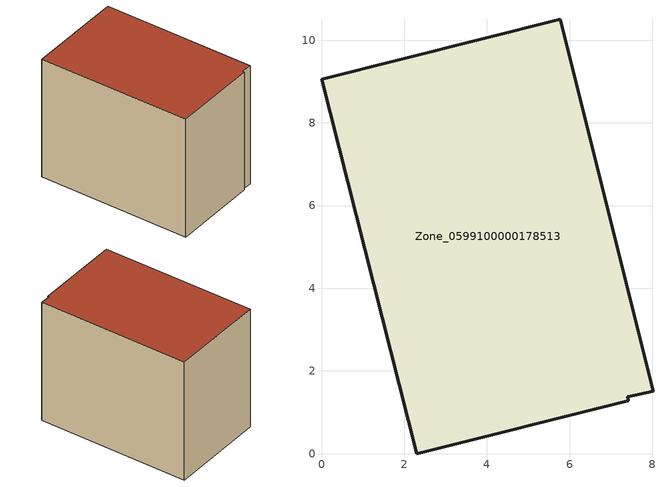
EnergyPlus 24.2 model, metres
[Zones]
Zone_0599100000178513
 floor ground (C_G): 8.02,1.51 7.4,1.38 7.42,1.28 2.31,0 0,9.06 5.77,10.5 z0
 wall outside (C_F): 8.02,1.51 5.77,10.5 0,9.06 2.31,0 7.42,1.28 7.4,1.38 8.02,1.51 z0:7.65
 roof outside (C_R): 7.4,1.38 8.02,1.51 5.77,10.5 0,9.06 2.31,0 7.42,1.28 z7.65
[BUILDING]
Pand.0599100000178513: North Axis=0; Terrain=City; Loads Convergence Tolerance Value=0.04; Temperature Convergence Tolerance Value=0.4; Solar Distribution=FullExterior; Maximum Number of Warmup Days=25; Minimum Number of Warmup Days=1
[Site:Location]
Rotterdam.The.Hague.AP_ZH_NLD Design_Conditions: Latitude=51.96; Longitude=4.45; Time Zone=1; Elevation=-4.5
[SITE:GROUNDTEMPERATURE:BUILDINGSURFACE]
18, 18, 18, 18, 18, 18, 18, 18, 18, 18, 18, 18
[MATERIAL] Thermal Absorptance=0.9; Solar Absorptance=0.7; Visible Absorptance=0.7
Name | Roughness | Thickness | Conductivity | Density | Specific Heat
G.TI.1965-1974 | MediumSmooth | 0.15 | 0.882353 | 540 | 1210
F.TI.1965-1974 | Rough | 0.3 | 0.697674 | 1920 | 840
R.TI.1965-1974 | MediumRough | 0.2 | 0.232558 | 1500 | 1000
[CONSTRUCTION]
C_G: G.TI.1965-1974
C_F: F.TI.1965-1974
C_R: R.TI.1965-1974
[ZONE]
Zone_0599100000178513: Type=1; Multiplier=1; Ceiling Height=Autocalculate; Volume=Autocalculate; Floor Area=autocalculate; Part of Total Floor Area=Yes
[ZONEINFILTRATION:DESIGNFLOWRATE]
Infil_Zone_0599100000178513: Zone or ZoneList or Space or SpaceList=Zone_0599100000178513; Schedule=AlwaysOn; Design Flow Rate Calculation Method=Flow/Area; Flow Rate per Floor Area=0.003; Constant Term Coefficient=1; Temperature Term Coefficient=0; Velocity Term Coefficient=0; Velocity Squared Term Coefficient=0
[HVACTEMPLATE:ZONE:IDEALLOADSAIRSYSTEM]
Zone_0599100000178513: Maximum Heating Supply Air Temperature=50; Minimum Cooling Supply Air Temperature=13; Maximum Heating Supply Air Humidity Ratio=0.0156; Minimum Cooling Supply Air Humidity Ratio=0.0077; Heating Limit=NoLimit; Cooling Limit=NoLimit; Dehumidification Control Type=ConstantSensibleHeatRatio; Cooling Sensible Heat Ratio=0.7; Dehumidification Setpoint=60; Humidification Control Type=None; Humidification Setpoint=30; Outdoor Air Method=None; Outdoor Air Flow Rate per Person=0.00944; Outdoor Air Flow Rate per Zone Floor Area=0; Outdoor Air Flow Rate per Zone=0; Demand Controlled Ventilation Type=None; Outdoor Air Economizer Type=NoEconomizer; Heat Recovery Type=None; Sensible Heat Recovery Effectiveness=0.7; Latent Heat Recovery Effectiveness=0.65
[ZONECONTROL:THERMOSTAT]
ThermostatControl_Zone_0599100000178513: Zone or ZoneList=Zone_0599100000178513; Control Type Schedule=DualSetpointControlType; Control 1=Thermostat_Zone_0599100000178513; Temperature Difference Between Cutout And Setpoint=0
[THERMOSTATSETPOINT:DUALSETPOINT]
Thermostat_Zone_0599100000178513: Heating Setpoint Temperature Schedule=HeatingSetpoint_Zone_0599100000178513; Cooling Setpoint Temperature Schedule=CoolingSetpoint_Zone_0599100000178513
[SCHEDULE:COMPACT]
HeatingSetpoint_Zone_0599100000178513: Through: 12/31, For: AllDays, Until: 24:00, 21
CoolingSetpoint_Zone_0599100000178513: Through: 12/31, For: AllDays, Until: 24:00, 24
DualSetpointControlType: Through: 12/31, For: AllDays, Until: 24:00, 4
AlwaysOn: Through: 12/31, For: AllDays, Until: 24:00, 1
